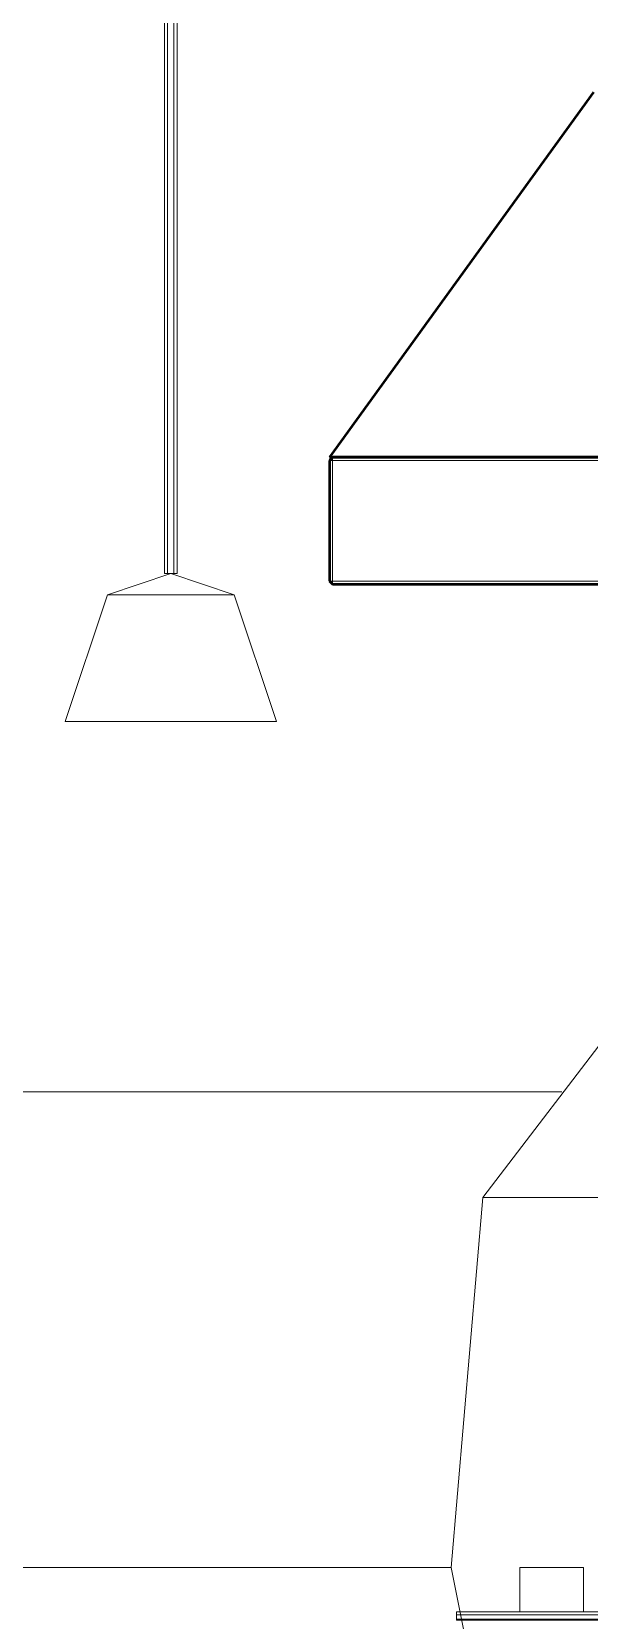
# Model space of a CAD drawing. Header units: metres. Extents: x 10 to 831, y 10 to 584.
# Drawn here: x 486.7 to 507.8, y 324 to 384.1 of the extents above; entities that cross this region are included whole.
import ezdxf

# ---------------------------------------------------------------- set-up
doc = ezdxf.new("R2010")
doc.units = ezdxf.units.M
doc.layers.add('CUT', color=7, linetype='Continuous', lineweight=50)
doc.layers.add('VIS', color=8, linetype='Continuous', lineweight=13)

msp = doc.modelspace()

# ---------------------------------------------------------------- linework, layer by layer
at = {"layer": 'CUT'}
for p, q in [((507.9768, 381.814), (498, 368)), ((498.12, 368), (498, 367.88)), ((498, 368), (540, 368)), ((498, 367.88), (498, 363.32)), ((539.88, 368), (498.12, 368)), ((498, 363.32), (498.12, 363.2)), ((498.12, 363.2), (539.88, 363.2))]:
    msp.add_line(p, q, dxfattribs=at)
at = {"layer": 'VIS'}
for p, q in [((491.76, 363.6), (491.76, 438.67)), ((491.88, 363.6), (491.88, 438.67)), ((492.12, 363.6), (492.12, 438.67)), ((492.24, 438.67), (492.24, 363.6)), ((498, 368), (507.9768, 381.814)), ((507.3392, 380.9316), (507.4568, 381.094)), ((507.5272, 381.1912), (507.7852, 381.5488)), ((507.0108, 380.4764), (507.2688, 380.834)), ((506.4944, 379.7616), (506.7528, 380.1192)), ((506.8232, 380.2168), (506.9404, 380.3792)), ((505.65, 378.592), (506.0956, 379.2092)), ((506.166, 379.3068), (506.4244, 379.6644)), ((504.9928, 377.6824), (505.2508, 378.0396)), ((505.3212, 378.1372), (505.5796, 378.4944)), ((504.8052, 377.4224), (504.9224, 377.5848)), ((504.2888, 376.7076), (504.406, 376.87)), ((504.4764, 376.9676), (504.7348, 377.3248)), ((503.9604, 376.2528), (504.2184, 376.61)), ((503.1156, 375.0832), (503.5612, 375.7004)), ((503.6316, 375.798), (503.89, 376.1552)), ((501.9424, 373.4584), (502.7168, 374.5308)), ((502.7872, 374.628), (503.0452, 374.9856)), ((501.426, 372.7436), (501.872, 373.3612)), ((500.5812, 371.574), (501.3556, 372.6464)), ((499.408, 369.9496), (500.5108, 371.4764)), ((498.0468, 368.0648), (499.3376, 369.852)), ((498, 368), (498, 368)), ((498, 367.88), (498.12, 368)), ((498, 367.88), (498.12, 368)), ((540, 368), (498, 368)), ((498.12, 367.88), (498, 367.88)), ((498, 363.32), (498, 367.88)), ((498, 367.88), (498, 367.88)), ((498, 363.32), (498, 367.88)), ((498.12, 368), (498.12, 367.88)), ((498.12, 368), (498.12, 368)), ((498.12, 368), (539.88, 368)), ((539.88, 368), (498.12, 368)), ((539.88, 367.88), (498.12, 367.88)), ((498.12, 367.88), (498.12, 363.32)), ((489.6, 362.8), (492, 363.6)), ((491.76, 363.6), (491.88, 363.6)), ((491.88, 363.6), (492.12, 363.6)), ((492, 363.6), (494.4, 362.8)), ((492.12, 363.6), (492.24, 363.6)), ((492.24, 363.6), (492.18, 363.6)), ((498.12, 363.2), (498, 363.32)), ((498, 363.32), (498.12, 363.32)), ((498, 363.32), (498, 363.32)), ((498, 363.32), (498.12, 363.2)), ((498.12, 363.32), (498.12, 363.2)), ((498.12, 363.32), (539.88, 363.32)), ((539.88, 363.2), (498.12, 363.2)), ((498.12, 363.2), (498.12, 363.2)), ((539.88, 363.2), (498.12, 363.2)), ((488, 358), (489.6, 362.8)), ((489.6, 362.8), (489.6456, 362.8)), ((489.7828, 362.8), (489.6, 362.8)), ((490.3028, 362.8), (489.7828, 362.8)), ((491.0816, 362.8), (490.3028, 362.8)), ((492, 362.8), (491.0816, 362.8)), ((492.9184, 362.8), (492, 362.8)), ((493.6972, 362.8), (492.9184, 362.8)), ((494.2172, 362.8), (493.6972, 362.8)), ((494.4, 362.8), (494.2172, 362.8)), ((494.4, 362.8), (496, 358)), ((488, 358), (488.038, 358)), ((488.3044, 358), (488, 358)), ((489.1716, 358), (488.3044, 358)), ((490.4692, 358), (489.1716, 358)), ((492, 358), (490.4692, 358)), ((493.5308, 358), (492, 358)), ((494.8284, 358), (493.5308, 358)), ((495.6956, 358), (494.8284, 358)), ((496, 358), (495.6956, 358)), ((503.8, 340), (509, 346.8)), ((440.1948, 344), (506.7852, 344)), ((502.6, 326), (503.8, 340)), ((503.8, 340), (503.8164, 340)), ((504.1304, 340), (503.8, 340)), ((505.1092, 340), (504.1304, 340)), ((506.6988, 340), (505.1092, 340)), ((508.8376, 340), (506.6988, 340)), ((440.1948, 326), (502.6132, 326)), ((503.3332, 322.3332), (502.6, 326)), ((505.2, 326), (507.6, 326)), ((505.2, 326), (505.2, 324.32)), ((507.6, 326), (507.4284, 326)), ((507.6, 326), (507.4284, 326)), ((507.6, 326), (507.4284, 326)), ((507.6, 326), (507.4284, 326)), ((507.6, 326), (507.4284, 326)), ((507.6, 326), (507.4284, 326)), ((507.6, 326), (507.4284, 326)), ((507.6, 326), (507.4284, 326)), ((507.6, 326), (507.4284, 326)), ((507.6, 326), (507.4284, 326)), ((507.6, 326), (507.6, 326)), ((507.6, 324.32), (507.6, 326)), ((507.6, 324.32), (507.6, 326)), ((507.6, 326), (507.6, 326)), ((507.6, 324.32), (507.6, 326)), ((507.6, 324.32), (507.6, 326)), ((507.6, 326), (507.6, 326)), ((507.6, 324.32), (507.6, 326)), ((507.6, 324.32), (507.6, 326)), ((507.6, 326), (507.6, 326)), ((507.6, 324.32), (507.6, 326)), ((507.6, 324.32), (507.6, 326)), ((507.6, 326), (507.6, 326)), ((507.6, 324.32), (507.6, 326)), ((507.6, 324.32), (507.6, 326)), ((507.6, 326), (507.6, 326)), ((507.6, 324.32), (507.6, 326)), ((507.6, 324.32), (507.6, 326)), ((507.6, 326), (507.6, 326)), ((507.6, 324.32), (507.6, 326)), ((507.6, 324.32), (507.6, 326)), ((507.6, 326), (507.6, 326)), ((507.6, 324.32), (507.6, 326)), ((507.6, 324.32), (507.6, 326)), ((507.6, 326), (507.6, 326)), ((507.6, 324.32), (507.6, 326)), ((507.6, 324.32), (507.6, 326)), ((507.6, 326), (507.6, 326)), ((507.6, 324.32), (507.6, 326)), ((507.6, 324.32), (507.6, 326)), ((502.8, 324.2016), (502.8, 324.3144)), ((502.8, 324.3144), (502.8, 324.294)), ((502.8, 324.3144), (527.2, 324.3144)), ((502.8, 324.0468), (502.8, 324.2016)), ((502.8, 324.2016), (527.2, 324.2016)), ((502.8, 324.0056), (502.8, 324.0468)), ((502.8, 324.0468), (527.2, 324.0468)), ((502.8, 324.0056), (527.2, 324.0056)), ((505.2, 324.32), (505.2, 324.32)), ((507.6, 324.32), (505.2, 324.32)), ((507.6, 324.32), (507.4284, 324.32)), ((507.6, 324.32), (507.4284, 324.32)), ((507.6, 324.32), (507.4284, 324.32)), ((507.6, 324.32), (507.4284, 324.32)), ((507.6, 324.32), (507.4284, 324.32)), ((507.6, 324.32), (507.4284, 324.32)), ((507.6, 324.32), (507.4284, 324.32)), ((507.6, 324.32), (507.4284, 324.32)), ((507.6, 324.32), (507.4284, 324.32)), ((507.6, 324.32), (507.6, 324.32)), ((507.6, 324.32), (507.6, 324.32)), ((507.6, 324.32), (507.6, 324.32)), ((507.6, 324.32), (507.6, 324.32)), ((507.6, 324.32), (507.6, 324.32)), ((507.6, 324.32), (507.6, 324.32)), ((507.6, 324.32), (507.6, 324.32)), ((507.6, 324.32), (507.6, 324.32)), ((507.6, 324.32), (507.6, 324.32)), ((507.6, 324.32), (507.6, 324.32))]:
    msp.add_line(p, q, dxfattribs=at)

doc.saveas('drawing.dxf')
